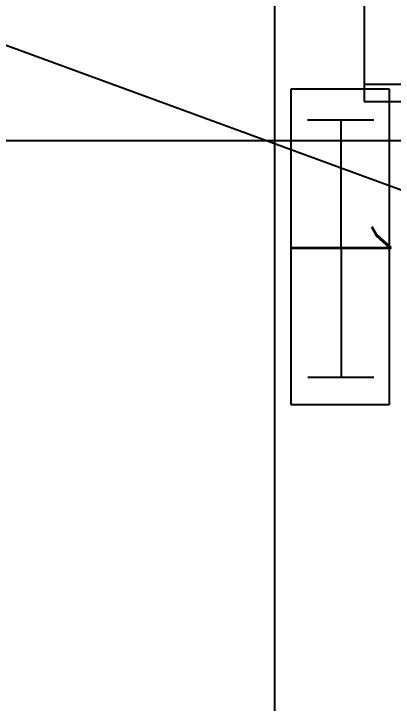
# Model space of a CAD drawing. Header units: inches. Extents: x 567429 to 582707, y 126347 to 133675.
# Drawn here: x 578982 to 579025.8, y 129174.2 to 129253.8 of the extents above; entities that cross this region are included whole.
import ezdxf

# ---------------------------------------------------------------- set-up
doc = ezdxf.new("R2010")
doc.units = ezdxf.units.IN
doc.header["$MEASUREMENT"] = 0
for name, color, linetype in [('BORD', 3, 'Continuous'), ('mobl', 11, 'Continuous'), ('SOUND WIRE', 4, 'Continuous')]:
    doc.layers.add(name, color=color, linetype=linetype)
doc.styles.add('ROMANS', font='romans.shx')

# ---------------------------------------------------------------- blocks, each defined once
blk = doc.blocks.new('BOARD2')
at = {"layer": 'BORD'}
for p, q in [((65.214, -59.619), (65.214, -47.664)), ((65.214, -47.664), (103.789, -47.664)), ((103.789, -47.664), (103.789, -59.619)), ((69.039, -49.526), (69.039, -57.606)), ((100.463, -49.526), (100.463, -57.606)), ((103.789, -59.619), (65.214, -59.619))]:
    blk.add_line(p, q, dxfattribs=at)
at = {"layer": 'BORD', "color": 3}
blk.add_line((69.039, -53.54), (100.463, -53.54), dxfattribs=at)
at = {"layer": 'BORD', "color": 4}
blk.add_line((163.075, -61.626), (-163.075, -61.626), dxfattribs=at)
at = {"layer": 'BORD', "color": 2, "style": 'ROMANS'}
blk.add_text('1', height=12.058, dxfattribs=at).set_placement((78.963, -59.556))

msp = doc.modelspace()

# ---------------------------------------------------------------- linework, layer by layer
at = {"layer": 'mobl', "color": 15}
for p, q in [((579022.486, 129288.703), (579022.486, 129243.703)), ((579022.486, 129245.703), (579065.486, 129245.703)), ((579022.486, 129243.703), (579067.486, 129243.703)), ((578867.486, 129239.203), (579067.486, 129239.203))]:
    msp.add_line(p, q, dxfattribs=at)
at = {"layer": 'SOUND WIRE'}
msp.add_line((578730.585, 129341.887, 0), (579377.699, 129105.052, 0), dxfattribs=at)

# ---------------------------------------------------------------- block references
at = {"layer": 'BORD', "ltscale": 5, "xscale": 0.947301618010808, "yscale": 0.947301618010808, "zscale": 0.947301618010808, "rotation": 270.0091431634974}
msp.add_blockref('BOARD2', (579070.511, 129306.963), dxfattribs=at)

doc.saveas('drawing.dxf')
